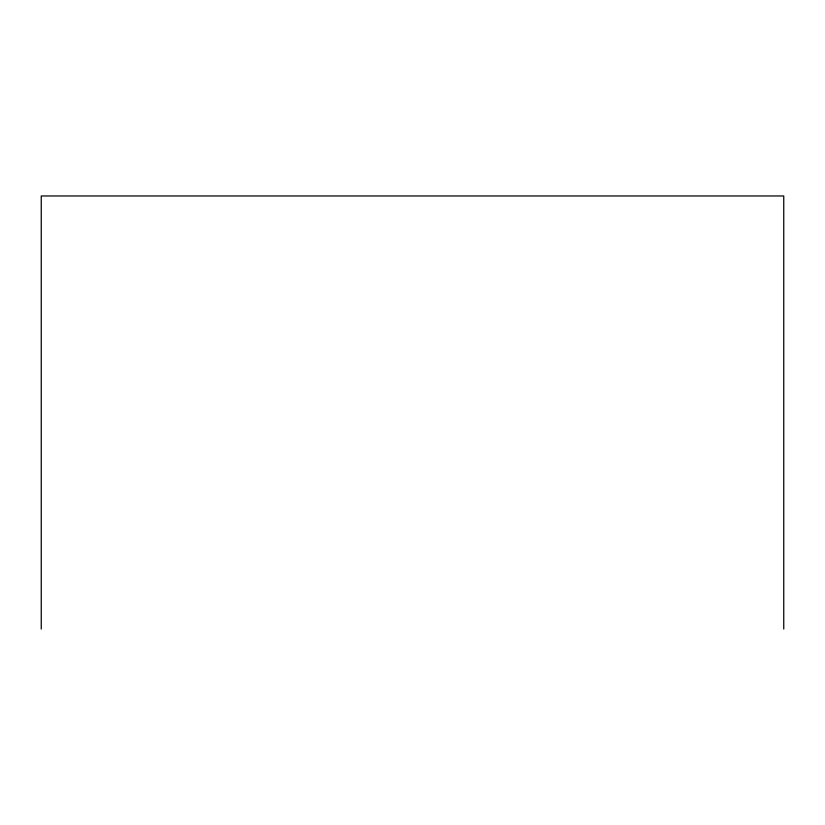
<?xml version="1.0" encoding="UTF-8"?>
<svg xmlns="http://www.w3.org/2000/svg" width="825" height="825" viewBox="0 0 825 825"><rect width="100%" height="100%" fill="white"/><g stroke="black" fill="none" stroke-linecap="round" stroke-linejoin="round"><path stroke-width="1.24" d="M783.75 629.032L783.75 195.968L41.25 195.968L41.25 629.032"/></g></svg>
